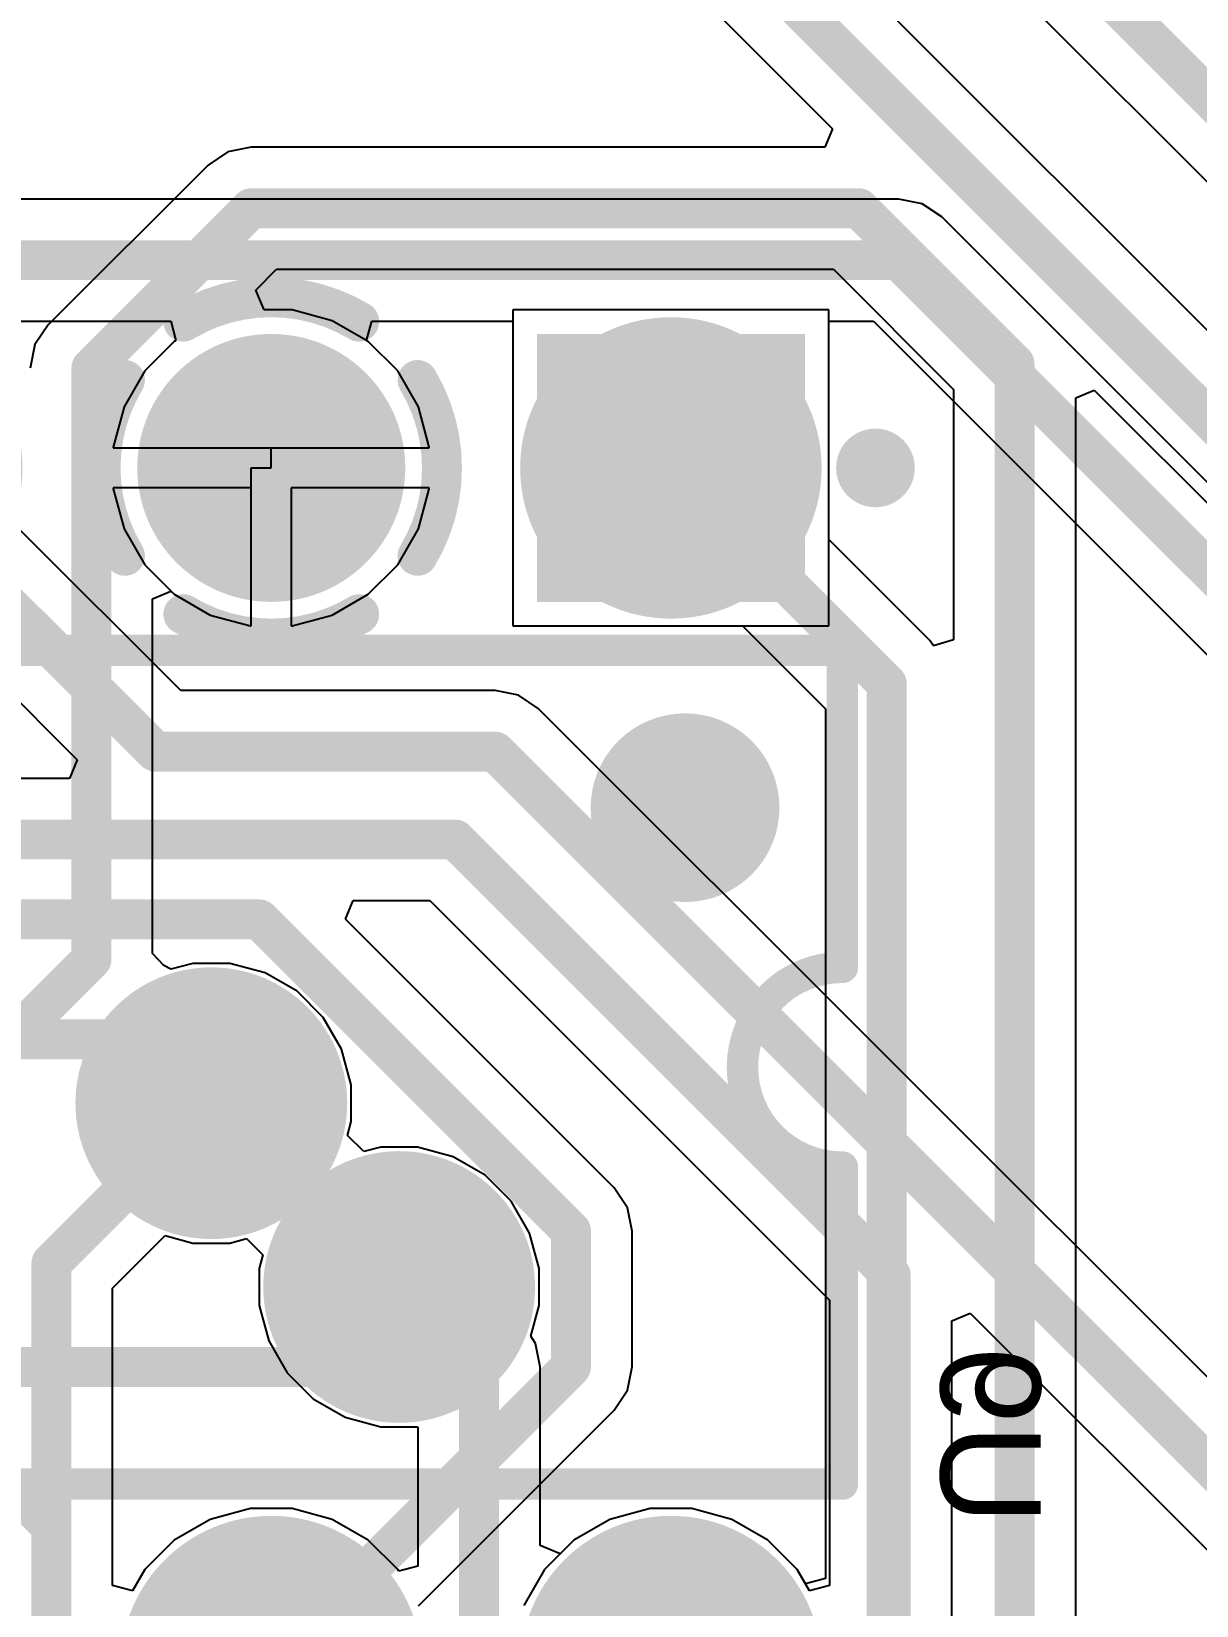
# Model space of a CAD drawing. Header units: inches. Extents: x -8.09 to -2.28, y -0.1 to 6.11.
# Drawn here: x -3.22 to -2.9285, y 2.7453 to 3.1392 of the extents above; entities that cross this region are included whole.
import ezdxf

# ---------------------------------------------------------------- set-up
doc = ezdxf.new("R2010")
doc.units = ezdxf.units.IN
doc.header["$MEASUREMENT"] = 0
for name, color, linetype in [('BottomLayer', 5, 'Continuous'), ('BottomSolder', 6, 'Continuous'), ('InternalPlane1', 76, 'Continuous'), ('InternalPlane2', 16, 'Continuous'), ('MultiLayer', 9, 'Continuous'), ('PadHoleLayer', 156, 'Continuous'), ('TopLayer', 1, 'Continuous'), ('TopOverlay', 2, 'Continuous'), ('TopSolder', 216, 'Continuous'), ('ViaHoleLayer', 16, 'Continuous')]:
    doc.layers.add(name, color=color, linetype=linetype)
doc.styles.add('Arial', font='', dxfattribs={"height": 0.2})
doc.styles.get('Arial').set_extended_font_data('Arial')

# ---------------------------------------------------------------- blocks, each defined once
blk = doc.blocks.new('PDIP300_P8_5')
at = {"layer": 'BottomLayer'}
blk.add_hatch(color=5, dxfattribs=at).paths.add_polyline_path([(-0.17953, 0.17953), (-0.12047, 0.17953), (-0.12047, 0.12047), (-0.17953, 0.12047)])
h = blk.add_hatch(color=5, dxfattribs=at)
edge = h.paths.add_edge_path()
edge.add_arc((0.15, 0.15), 0.02953, 0, 360)
h = blk.add_hatch(color=5, dxfattribs=at)
edge = h.paths.add_edge_path()
edge.add_arc((-0.15, 0.05), 0.02953, 0, 360)
h = blk.add_hatch(color=5, dxfattribs=at)
edge = h.paths.add_edge_path()
edge.add_arc((0.15, 0.05), 0.02953, 0, 360)
h = blk.add_hatch(color=5, dxfattribs=at)
edge = h.paths.add_edge_path()
edge.add_arc((-0.15, -0.05), 0.02953, 0, 360)
h = blk.add_hatch(color=5, dxfattribs=at)
edge = h.paths.add_edge_path()
edge.add_arc((0.15, -0.05), 0.02953, 0, 360)
h = blk.add_hatch(color=5, dxfattribs=at)
edge = h.paths.add_edge_path()
edge.add_arc((-0.15, -0.15), 0.02953, 0, 360)
h = blk.add_hatch(color=5, dxfattribs=at)
edge = h.paths.add_edge_path()
edge.add_arc((0.15, -0.15), 0.02953, 0, 360)
at = {"layer": 'BottomSolder'}
blk.add_hatch(color=6, dxfattribs=at).paths.add_polyline_path([(-0.18353, 0.18353), (-0.11647, 0.18353), (-0.11647, 0.11647), (-0.18353, 0.11647)])
h = blk.add_hatch(color=6, dxfattribs=at)
edge = h.paths.add_edge_path()
edge.add_arc((0.15, 0.15), 0.03353, 0, 360)
h = blk.add_hatch(color=6, dxfattribs=at)
edge = h.paths.add_edge_path()
edge.add_arc((-0.15, 0.05), 0.03353, 0, 360)
h = blk.add_hatch(color=6, dxfattribs=at)
edge = h.paths.add_edge_path()
edge.add_arc((0.15, 0.05), 0.03353, 0, 360)
h = blk.add_hatch(color=6, dxfattribs=at)
edge = h.paths.add_edge_path()
edge.add_arc((-0.15, -0.05), 0.03353, 0, 360)
h = blk.add_hatch(color=6, dxfattribs=at)
edge = h.paths.add_edge_path()
edge.add_arc((0.15, -0.05), 0.03353, 0, 360)
h = blk.add_hatch(color=6, dxfattribs=at)
edge = h.paths.add_edge_path()
edge.add_arc((-0.15, -0.15), 0.03353, 0, 360)
h = blk.add_hatch(color=6, dxfattribs=at)
edge = h.paths.add_edge_path()
edge.add_arc((0.15, -0.15), 0.03353, 0, 360)
at = {"layer": 'InternalPlane1'}
h = blk.add_hatch(color=76, dxfattribs=at)
edge = h.paths.add_edge_path()
edge.add_arc((-0.15, 0.15), 0.03772, 0, 360)
h = blk.add_hatch(color=76, dxfattribs=at)
edge = h.paths.add_edge_path()
edge.add_arc((0.15, 0.15), 0.03772, 0, 360)
h = blk.add_hatch(color=76, dxfattribs=at)
edge = h.paths.add_edge_path()
edge.add_arc((0.15, 0.05), 0.03772, 0, 360)
h = blk.add_hatch(color=76, dxfattribs=at)
edge = h.paths.add_edge_path()
edge.add_arc((-0.15, -0.05), 0.03772, 0, 360)
h = blk.add_hatch(color=76, dxfattribs=at)
edge = h.paths.add_edge_path()
edge.add_arc((0.15, -0.05), 0.03772, 0, 360)
h = blk.add_hatch(color=76, dxfattribs=at)
edge = h.paths.add_edge_path()
edge.add_arc((-0.15, -0.15), 0.03772, 0, 360)
h = blk.add_hatch(color=76, dxfattribs=at)
edge = h.paths.add_edge_path()
edge.add_arc((0.15, -0.15), 0.03772, 0, 360)
at = {"layer": 'InternalPlane2'}
h = blk.add_hatch(color=16, dxfattribs=at)
edge = h.paths.add_edge_path()
edge.add_arc((-0.15, 0.15), 0.03772, 0, 360)
h = blk.add_hatch(color=16, dxfattribs=at)
edge = h.paths.add_edge_path()
edge.add_arc((0.15, 0.15), 0.03772, 0, 360)
h = blk.add_hatch(color=16, dxfattribs=at)
edge = h.paths.add_edge_path()
edge.add_arc((0.15, 0.05), 0.03772, 0, 360)
h = blk.add_hatch(color=16, dxfattribs=at)
edge = h.paths.add_edge_path()
edge.add_arc((-0.15, -0.05), 0.03772, 0, 360)
h = blk.add_hatch(color=16, dxfattribs=at)
edge = h.paths.add_edge_path()
edge.add_arc((0.15, -0.05), 0.03772, 0, 360)
h = blk.add_hatch(color=16, dxfattribs=at)
edge = h.paths.add_edge_path()
edge.add_arc((-0.15, -0.15), 0.03772, 0, 360)
h = blk.add_hatch(color=16, dxfattribs=at)
edge = h.paths.add_edge_path()
edge.add_arc((0.15, -0.15), 0.03772, 0, 360)
at = {"layer": 'MultiLayer'}
blk.add_hatch(color=9, dxfattribs=at).paths.add_polyline_path([(-0.17953, 0.17953), (-0.12047, 0.17953), (-0.12047, 0.12047), (-0.17953, 0.12047)])
h = blk.add_hatch(color=9, dxfattribs=at)
edge = h.paths.add_edge_path()
edge.add_arc((0.15, 0.15), 0.02953, 0, 360)
h = blk.add_hatch(color=9, dxfattribs=at)
edge = h.paths.add_edge_path()
edge.add_arc((-0.15, 0.05), 0.02953, 0, 360)
h = blk.add_hatch(color=9, dxfattribs=at)
edge = h.paths.add_edge_path()
edge.add_arc((0.15, 0.05), 0.02953, 0, 360)
h = blk.add_hatch(color=9, dxfattribs=at)
edge = h.paths.add_edge_path()
edge.add_arc((-0.15, -0.05), 0.02953, 0, 360)
h = blk.add_hatch(color=9, dxfattribs=at)
edge = h.paths.add_edge_path()
edge.add_arc((0.15, -0.05), 0.02953, 0, 360)
h = blk.add_hatch(color=9, dxfattribs=at)
edge = h.paths.add_edge_path()
edge.add_arc((-0.15, -0.15), 0.02953, 0, 360)
h = blk.add_hatch(color=9, dxfattribs=at)
edge = h.paths.add_edge_path()
edge.add_arc((0.15, -0.15), 0.02953, 0, 360)
at = {"layer": 'PadHoleLayer'}
h = blk.add_hatch(color=156, dxfattribs=at)
edge = h.paths.add_edge_path()
edge.add_arc((-0.15, 0.15), 0.01772, 0, 360)
h = blk.add_hatch(color=156, dxfattribs=at)
edge = h.paths.add_edge_path()
edge.add_arc((0.15, 0.15), 0.01772, 0, 360)
h = blk.add_hatch(color=156, dxfattribs=at)
edge = h.paths.add_edge_path()
edge.add_arc((-0.15, 0.05), 0.01772, 0, 360)
h = blk.add_hatch(color=156, dxfattribs=at)
edge = h.paths.add_edge_path()
edge.add_arc((0.15, 0.05), 0.01772, 0, 360)
h = blk.add_hatch(color=156, dxfattribs=at)
edge = h.paths.add_edge_path()
edge.add_arc((-0.15, -0.05), 0.01772, 0, 360)
h = blk.add_hatch(color=156, dxfattribs=at)
edge = h.paths.add_edge_path()
edge.add_arc((0.15, -0.05), 0.01772, 0, 360)
h = blk.add_hatch(color=156, dxfattribs=at)
edge = h.paths.add_edge_path()
edge.add_arc((-0.15, -0.15), 0.01772, 0, 360)
h = blk.add_hatch(color=156, dxfattribs=at)
edge = h.paths.add_edge_path()
edge.add_arc((0.15, -0.15), 0.01772, 0, 360)
at = {"layer": 'TopLayer'}
blk.add_hatch(color=1, dxfattribs=at).paths.add_polyline_path([(-0.17953, 0.17953), (-0.12047, 0.17953), (-0.12047, 0.12047), (-0.17953, 0.12047)])
h = blk.add_hatch(color=1, dxfattribs=at)
edge = h.paths.add_edge_path()
edge.add_arc((0.15, 0.15), 0.02953, 0, 360)
h = blk.add_hatch(color=1, dxfattribs=at)
edge = h.paths.add_edge_path()
edge.add_arc((-0.15, 0.05), 0.02953, 0, 360)
h = blk.add_hatch(color=1, dxfattribs=at)
edge = h.paths.add_edge_path()
edge.add_arc((0.15, 0.05), 0.02953, 0, 360)
h = blk.add_hatch(color=1, dxfattribs=at)
edge = h.paths.add_edge_path()
edge.add_arc((-0.15, -0.05), 0.02953, 0, 360)
h = blk.add_hatch(color=1, dxfattribs=at)
edge = h.paths.add_edge_path()
edge.add_arc((0.15, -0.05), 0.02953, 0, 360)
h = blk.add_hatch(color=1, dxfattribs=at)
edge = h.paths.add_edge_path()
edge.add_arc((-0.15, -0.15), 0.02953, 0, 360)
h = blk.add_hatch(color=1, dxfattribs=at)
edge = h.paths.add_edge_path()
edge.add_arc((0.15, -0.15), 0.02953, 0, 360)
at = {"layer": 'TopSolder'}
blk.add_hatch(color=216, dxfattribs=at).paths.add_polyline_path([(-0.18353, 0.18353), (-0.11647, 0.18353), (-0.11647, 0.11647), (-0.18353, 0.11647)])
h = blk.add_hatch(color=216, dxfattribs=at)
edge = h.paths.add_edge_path()
edge.add_arc((0.15, 0.15), 0.03353, 0, 360)
h = blk.add_hatch(color=216, dxfattribs=at)
edge = h.paths.add_edge_path()
edge.add_arc((-0.15, 0.05), 0.03353, 0, 360)
h = blk.add_hatch(color=216, dxfattribs=at)
edge = h.paths.add_edge_path()
edge.add_arc((0.15, 0.05), 0.03353, 0, 360)
h = blk.add_hatch(color=216, dxfattribs=at)
edge = h.paths.add_edge_path()
edge.add_arc((-0.15, -0.05), 0.03353, 0, 360)
h = blk.add_hatch(color=216, dxfattribs=at)
edge = h.paths.add_edge_path()
edge.add_arc((0.15, -0.05), 0.03353, 0, 360)
h = blk.add_hatch(color=216, dxfattribs=at)
edge = h.paths.add_edge_path()
edge.add_arc((-0.15, -0.15), 0.03353, 0, 360)
h = blk.add_hatch(color=216, dxfattribs=at)
edge = h.paths.add_edge_path()
edge.add_arc((0.15, -0.15), 0.03353, 0, 360)
at = {"layer": 'InternalPlane1'}
for points in [[(-0.172, 0.08662, 0.01, 0.01, -0.277325), (-0.128, 0.08662, 0.01, 0.01, 0)], [(-0.18662, 0.028, 0.01, 0.01, -0.277325), (-0.18662, 0.072, 0.01, 0.01, 0)], [(-0.11338, 0.072, 0.01, 0.01, -0.277325), (-0.11338, 0.028, 0.01, 0.01, 0)], [(-0.128, 0.01338, 0.01, 0.01, -0.277325), (-0.172, 0.01338, 0.01, 0.01, 0)]]:
    blk.add_lwpolyline(points, format="xyseb", dxfattribs=at)
for points in [[(-0.1745, 0.08662, 0.005, 0.005, 1), (-0.1695, 0.08662, 0.005, 0.005, 1)], [(-0.1305, 0.08662, 0.005, 0.005, 1), (-0.1255, 0.08662, 0.005, 0.005, 1)], [(-0.18912, 0.072, 0.005, 0.005, 1), (-0.18412, 0.072, 0.005, 0.005, 1)], [(-0.11588, 0.072, 0.005, 0.005, 1), (-0.11088, 0.072, 0.005, 0.005, 1)], [(-0.18912, 0.028, 0.005, 0.005, 1), (-0.18412, 0.028, 0.005, 0.005, 1)], [(-0.11588, 0.028, 0.005, 0.005, 1), (-0.11088, 0.028, 0.005, 0.005, 1)], [(-0.1745, 0.01338, 0.005, 0.005, 1), (-0.1695, 0.01338, 0.005, 0.005, 1)], [(-0.1305, 0.01338, 0.005, 0.005, 1), (-0.1255, 0.01338, 0.005, 0.005, 1)]]:
    blk.add_lwpolyline(points, format="xyseb", close=True, dxfattribs=at)
at = {"layer": 'InternalPlane2'}
for points in [[(-0.172, 0.08662, 0.01, 0.01, -0.277325), (-0.128, 0.08662, 0.01, 0.01, 0)], [(-0.18662, 0.028, 0.01, 0.01, -0.277325), (-0.18662, 0.072, 0.01, 0.01, 0)], [(-0.11338, 0.072, 0.01, 0.01, -0.277325), (-0.11338, 0.028, 0.01, 0.01, 0)], [(-0.128, 0.01338, 0.01, 0.01, -0.277325), (-0.172, 0.01338, 0.01, 0.01, 0)]]:
    blk.add_lwpolyline(points, format="xyseb", dxfattribs=at)
for points in [[(-0.1745, 0.08662, 0.005, 0.005, 1), (-0.1695, 0.08662, 0.005, 0.005, 1)], [(-0.1305, 0.08662, 0.005, 0.005, 1), (-0.1255, 0.08662, 0.005, 0.005, 1)], [(-0.18912, 0.072, 0.005, 0.005, 1), (-0.18412, 0.072, 0.005, 0.005, 1)], [(-0.11588, 0.072, 0.005, 0.005, 1), (-0.11088, 0.072, 0.005, 0.005, 1)], [(-0.18912, 0.028, 0.005, 0.005, 1), (-0.18412, 0.028, 0.005, 0.005, 1)], [(-0.11588, 0.028, 0.005, 0.005, 1), (-0.11088, 0.028, 0.005, 0.005, 1)], [(-0.1745, 0.01338, 0.005, 0.005, 1), (-0.1695, 0.01338, 0.005, 0.005, 1)], [(-0.1305, 0.01338, 0.005, 0.005, 1), (-0.1255, 0.01338, 0.005, 0.005, 1)]]:
    blk.add_lwpolyline(points, format="xyseb", close=True, dxfattribs=at)
at = {"layer": 'TopOverlay'}
for points in [[(-0.14508, 0.20118, 0.00984, 0.00984, 1), (-0.15492, 0.20118, 0.00984, 0.00984, 1)], [(-0.15738, 0.20118, 0.00492, 0.00492, 1), (-0.15246, 0.20118, 0.00492, 0.00492, 1)], [(-0.14754, 0.20118, 0.00492, 0.00492, 1), (-0.14262, 0.20118, 0.00492, 0.00492, 1)], [(-0.1063, 0.19291, 0.00394, 0.00394, 1), (-0.10236, 0.19291, 0.00394, 0.00394, 1)], [(-0.1063, 0.19291, 0.00394, 0.00394, 1), (-0.10236, 0.19291, 0.00394, 0.00394, 1)], [(-0.02697, 0.19291, 0.00394, 0.00394, 1), (-0.02303, 0.19291, 0.00394, 0.00394, 1)], [(-0.02697, 0.19291, 0.00394, 0.00394, 1), (-0.02303, 0.19291, 0.00394, 0.00394, 1)], [(0.02303, 0.19291, 0.00394, 0.00394, 1), (0.02697, 0.19291, 0.00394, 0.00394, 1)], [(0.02303, 0.19291, 0.00394, 0.00394, 1), (0.02697, 0.19291, 0.00394, 0.00394, 1)], [(0.10236, 0.19291, 0.00394, 0.00394, 1), (0.1063, 0.19291, 0.00394, 0.00394, 1)], [(0.10236, 0.19291, 0.00394, 0.00394, 1), (0.1063, 0.19291, 0.00394, 0.00394, 1)], [(-0.05315, 0.15354, 0.02362, 0.02362, 1), (-0.07677, 0.15354, 0.02362, 0.02362, 1)], [(-0.08268, 0.15354, 0.01181, 0.01181, 1), (-0.07087, 0.15354, 0.01181, 0.01181, 1)], [(-0.05906, 0.15354, 0.01181, 0.01181, 1), (-0.04724, 0.15354, 0.01181, 0.01181, 1)], [(-0.1063, -0.19291, 0.00394, 0.00394, 1), (-0.10236, -0.19291, 0.00394, 0.00394, 1)], [(-0.1063, -0.19291, 0.00394, 0.00394, 1), (-0.10236, -0.19291, 0.00394, 0.00394, 1)], [(0.10236, -0.19291, 0.00394, 0.00394, 1), (0.1063, -0.19291, 0.00394, 0.00394, 1)], [(0.10236, -0.19291, 0.00394, 0.00394, 1), (0.1063, -0.19291, 0.00394, 0.00394, 1)]]:
    blk.add_lwpolyline(points, format="xyseb", close=True, dxfattribs=at)
for points in [[(-0.10433, -0.19291, 0.00787, 0.00787, 0), (-0.10433, 0.19291, 0.00787, 0.00787, 0)], [(-0.025, 0.19291, 0.00787, 0.00787, 0), (-0.10433, 0.19291, 0.00787, 0.00787, 0)], [(0.025, 0.19291, 0.00787, 0.00787, -1), (-0.025, 0.19291, 0.00787, 0.00787, 0)], [(0.10433, 0.19291, 0.00787, 0.00787, 0), (0.025, 0.19291, 0.00787, 0.00787, 0)], [(0.10433, -0.19291, 0.00787, 0.00787, 0), (0.10433, 0.19291, 0.00787, 0.00787, 0)], [(0.10433, -0.19291, 0.00787, 0.00787, 0), (-0.10433, -0.19291, 0.00787, 0.00787, 0)]]:
    blk.add_lwpolyline(points, format="xyseb", dxfattribs=at)

msp = doc.modelspace()

# ---------------------------------------------------------------- hatches: boundary and pattern name
at = {"layer": 'BottomLayer'}
h = msp.add_hatch(color=5, dxfattribs=at)
edge = h.paths.add_edge_path()
edge.add_arc((-3.175, 2.871), 0.025, 0, 360)
h = msp.add_hatch(color=5, dxfattribs=at)
edge = h.paths.add_edge_path()
edge.add_arc((-3.128, 2.825), 0.025, 0, 360)
at = {"layer": 'BottomSolder'}
h = msp.add_hatch(color=6, dxfattribs=at)
edge = h.paths.add_edge_path()
edge.add_arc((-3.175, 2.871), 0.029, 0, 360)
h = msp.add_hatch(color=6, dxfattribs=at)
edge = h.paths.add_edge_path()
edge.add_arc((-3.128, 2.825), 0.029, 0, 360)
at = {"layer": 'InternalPlane1'}
h = msp.add_hatch(color=76, dxfattribs=at)
edge = h.paths.add_edge_path()
edge.add_arc((-3.175, 2.871), 0.034, 0, 360)
h = msp.add_hatch(color=76, dxfattribs=at)
edge = h.paths.add_edge_path()
edge.add_arc((-3.128, 2.825), 0.034, 0, 360)
at = {"layer": 'InternalPlane2'}
h = msp.add_hatch(color=16, dxfattribs=at)
edge = h.paths.add_edge_path()
edge.add_arc((-3.175, 2.871), 0.034, 0, 360)
h = msp.add_hatch(color=16, dxfattribs=at)
edge = h.paths.add_edge_path()
edge.add_arc((-3.128, 2.825), 0.034, 0, 360)
at = {"layer": 'TopLayer'}
h = msp.add_hatch(color=1, dxfattribs=at)
edge = h.paths.add_edge_path()
edge.add_arc((-3.175, 2.871), 0.025, 0, 360)
h = msp.add_hatch(color=1, dxfattribs=at)
edge = h.paths.add_edge_path()
edge.add_arc((-3.128, 2.825), 0.025, 0, 360)
at = {"layer": 'TopSolder'}
h = msp.add_hatch(color=216, dxfattribs=at)
edge = h.paths.add_edge_path()
edge.add_arc((-3.175, 2.871), 0.029, 0, 360)
h = msp.add_hatch(color=216, dxfattribs=at)
edge = h.paths.add_edge_path()
edge.add_arc((-3.128, 2.825), 0.029, 0, 360)
at = {"layer": 'ViaHoleLayer'}
h = msp.add_hatch(color=16, dxfattribs=at)
edge = h.paths.add_edge_path()
edge.add_arc((-3.175, 2.871), 0.014, 0, 360)
h = msp.add_hatch(color=16, dxfattribs=at)
edge = h.paths.add_edge_path()
edge.add_arc((-3.128, 2.825), 0.014, 0, 360)

# ---------------------------------------------------------------- linework, layer by layer
at = {"layer": 'BottomLayer'}
for p, q in [((-3.003, 3.09729), (-3.285, 3.09729)), ((-2.99715, 3.09613), (-3.003, 3.09729)), ((-2.99219, 3.09281), (-2.99715, 3.09613)), ((-2.64467, 2.74529), (-2.99219, 3.09281)), ((-3.23486, 3.06671), (-3.18514, 3.06671)), ((-3.18514, 3.06671), (-3.18384, 3.06188)), ((-3.13616, 3.06188), (-3.13486, 3.06671)), ((-3.13486, 3.06671), (-3.09953, 3.06671)), ((-3.09953, 3.06671), (-3.09953, 2.99047)), ((-3.02047, 2.99047), (-3.02047, 3.06671)), ((-3.02047, 3.06671), (-3.00933, 3.06671)), ((-3.00933, 3.06671), (-2.66181, 2.71919)), ((-3.18427, 3.06163), (-3.19163, 3.05427)), ((-3.18384, 3.06188), (-3.18427, 3.06163)), ((-3.13573, 3.06163), (-3.13616, 3.06188)), ((-3.12837, 3.05427), (-3.13573, 3.06163)), ((-3.19163, 3.05427), (-3.19683, 3.04526)), ((-3.12317, 3.04526), (-3.12837, 3.05427)), ((-3.19683, 3.04526), (-3.19953, 3.0352)), ((-3.12047, 3.0352), (-3.12317, 3.04526)), ((-3.19953, 3.0352), (-3.19953, 3.035)), ((-3.19953, 3.035), (-3.16, 3.035)), ((-3.16, 3.035), (-3.12047, 3.035)), ((-3.12047, 3.035), (-3.12047, 3.0352)), ((-3.165, 3.025), (-3.19953, 3.025)), ((-3.19953, 3.025), (-3.19953, 3.0248)), ((-3.19953, 3.0248), (-3.19683, 3.01474)), ((-3.165, 2.99047), (-3.165, 3.025)), ((-3.12047, 3.025), (-3.155, 3.025)), ((-3.155, 3.025), (-3.155, 2.99047)), ((-3.12317, 3.01474), (-3.12047, 3.0248)), ((-3.12047, 3.0248), (-3.12047, 3.025)), ((-3.18267, 2.97429), (-3.22316, 3.01478)), ((-3.19683, 3.01474), (-3.19163, 3.00573)), ((-3.12837, 3.00573), (-3.12317, 3.01474)), ((-3.19163, 3.00573), (-3.18427, 2.99837)), ((-3.13573, 2.99837), (-3.12837, 3.00573)), ((-3.18427, 2.99837), (-3.17526, 2.99317)), ((-3.14474, 2.99317), (-3.13573, 2.99837)), ((-3.24478, 2.99316), (-3.20854, 2.95691)), ((-3.17526, 2.99317), (-3.1652, 2.99047)), ((-3.1652, 2.99047), (-3.165, 2.99047)), ((-3.155, 2.99047), (-3.1548, 2.99047)), ((-3.1548, 2.99047), (-3.14474, 2.99317)), ((-3.09953, 2.99047), (-3.02047, 2.99047)), ((-3.104, 2.97429), (-3.18267, 2.97429)), ((-3.09815, 2.97313), (-3.104, 2.97429)), ((-3.09319, 2.96981), (-3.09815, 2.97313)), ((-2.69967, 2.57629), (-3.09319, 2.96981)), ((-3.20854, 2.95691), (-3.21046, 2.95229)), ((-3.21046, 2.95229), (-3.27905, 2.95229)), ((-3.14146, 2.91709), (-3.13954, 2.92171)), ((-3.13954, 2.92171), (-3.12033, 2.92171)), ((-3.12033, 2.92171), (-3.02029, 2.82167)), ((-3.07419, 2.84981), (-3.14146, 2.91709)), ((-3.07087, 2.84485), (-3.07419, 2.84981)), ((-3.06971, 2.839), (-3.07087, 2.84485)), ((-3.06971, 2.805), (-3.06971, 2.839)), ((-3.02029, 2.82167), (-3.02029, 2.75028)), ((-2.98971, 2.81654), (-2.98509, 2.81846)), ((-2.98509, 2.81846), (-2.71681, 2.55019)), ((-2.98971, 2.692), (-2.98971, 2.81654)), ((-3.07087, 2.79915), (-3.06971, 2.805)), ((-3.07419, 2.79419), (-3.07087, 2.79915)), ((-3.12316, 2.74522), (-3.07419, 2.79419)), ((-3.07526, 2.76683), (-3.08427, 2.76163)), ((-3.0652, 2.76953), (-3.07526, 2.76683)), ((-3.0548, 2.76953), (-3.0652, 2.76953)), ((-3.04474, 2.76683), (-3.0548, 2.76953)), ((-3.03573, 2.76163), (-3.04474, 2.76683)), ((-3.08427, 2.76163), (-3.09163, 2.75427)), ((-3.02837, 2.75427), (-3.03573, 2.76163)), ((-3.09163, 2.75427), (-3.09683, 2.74526)), ((-3.02529, 2.74894), (-3.02837, 2.75427)), ((-3.02029, 2.75028), (-3.02529, 2.74894))]:
    msp.add_line(p, q, dxfattribs=at)
for points in [[(-3.285, 3.082, 0.01, 0.01, 0), (-3.003, 3.082, 0.01, 0.01, 0)], [(-3.003, 3.082, 0.01, 0.01, 0), (-2.651, 2.73, 0.01, 0.01, 0)], [(-3.26, 3.03, 0.01, 0.01, 0), (-3.189, 2.959, 0.01, 0.01, 0)], [(-3.189, 2.959, 0.01, 0.01, 0), (-3.104, 2.959, 0.01, 0.01, 0)], [(-3.104, 2.959, 0.01, 0.01, 0), (-2.706, 2.561, 0.01, 0.01, 0)], [(-3.28539, 2.937, 0.01, 0.01, 0), (-3.114, 2.937, 0.01, 0.01, 0)], [(-3.114, 2.937, 0.01, 0.01, 0), (-3.005, 2.828, 0.01, 0.01, 0)], [(-3.40554, 2.917, 0.01, 0.01, 0), (-3.163, 2.917, 0.01, 0.01, 0)], [(-3.163, 2.917, 0.01, 0.01, 0), (-3.085, 2.839, 0.01, 0.01, 0)], [(-3.79228, 2.887, 0.01, 0.01, 0), (-3.191, 2.887, 0.01, 0.01, 0)], [(-3.191, 2.887, 0.01, 0.01, 0), (-3.175, 2.871, 0.01, 0.01, 0)], [(-3.085, 2.805, 0.01, 0.01, 0), (-3.085, 2.839, 0.01, 0.01, 0)], [(-3.005, 2.692, 0.01, 0.01, 0), (-3.005, 2.828, 0.01, 0.01, 0)], [(-3.148, 2.805, 0.01, 0.01, 0), (-3.128, 2.825, 0.01, 0.01, 0)], [(-4.552, 2.805, 0.01, 0.01, 0), (-3.148, 2.805, 0.01, 0.01, 0)], [(-3.16, 2.73, 0.01, 0.01, 0), (-3.085, 2.805, 0.01, 0.01, 0)], [(-3.225, 2.775, 0.01, 0.01, 0), (-3.215, 2.765, 0.01, 0.01, 0)], [(-3.215, 2.702, 0.01, 0.01, 0), (-3.215, 2.765, 0.01, 0.01, 0)]]:
    msp.add_lwpolyline(points, format="xyseb", dxfattribs=at)
for points in [[(-3.0055, 3.082, 0.005, 0.005, 1), (-3.0005, 3.082, 0.005, 0.005, 1)], [(-3.0055, 3.082, 0.005, 0.005, 1), (-3.0005, 3.082, 0.005, 0.005, 1)], [(-3.1915, 2.959, 0.005, 0.005, 1), (-3.1865, 2.959, 0.005, 0.005, 1)], [(-3.1915, 2.959, 0.005, 0.005, 1), (-3.1865, 2.959, 0.005, 0.005, 1)], [(-3.1065, 2.959, 0.005, 0.005, 1), (-3.1015, 2.959, 0.005, 0.005, 1)], [(-3.1065, 2.959, 0.005, 0.005, 1), (-3.1015, 2.959, 0.005, 0.005, 1)], [(-3.1165, 2.937, 0.005, 0.005, 1), (-3.1115, 2.937, 0.005, 0.005, 1)], [(-3.1165, 2.937, 0.005, 0.005, 1), (-3.1115, 2.937, 0.005, 0.005, 1)], [(-3.1655, 2.917, 0.005, 0.005, 1), (-3.1605, 2.917, 0.005, 0.005, 1)], [(-3.1655, 2.917, 0.005, 0.005, 1), (-3.1605, 2.917, 0.005, 0.005, 1)], [(-3.1935, 2.887, 0.005, 0.005, 1), (-3.1885, 2.887, 0.005, 0.005, 1)], [(-3.1935, 2.887, 0.005, 0.005, 1), (-3.1885, 2.887, 0.005, 0.005, 1)], [(-3.1775, 2.871, 0.005, 0.005, 1), (-3.1725, 2.871, 0.005, 0.005, 1)], [(-3.0875, 2.839, 0.005, 0.005, 1), (-3.0825, 2.839, 0.005, 0.005, 1)], [(-3.0875, 2.839, 0.005, 0.005, 1), (-3.0825, 2.839, 0.005, 0.005, 1)], [(-3.0075, 2.828, 0.005, 0.005, 1), (-3.0025, 2.828, 0.005, 0.005, 1)], [(-3.0075, 2.828, 0.005, 0.005, 1), (-3.0025, 2.828, 0.005, 0.005, 1)], [(-3.1305, 2.825, 0.005, 0.005, 1), (-3.1255, 2.825, 0.005, 0.005, 1)], [(-3.1505, 2.805, 0.005, 0.005, 1), (-3.1455, 2.805, 0.005, 0.005, 1)], [(-3.1505, 2.805, 0.005, 0.005, 1), (-3.1455, 2.805, 0.005, 0.005, 1)], [(-3.0875, 2.805, 0.005, 0.005, 1), (-3.0825, 2.805, 0.005, 0.005, 1)], [(-3.0875, 2.805, 0.005, 0.005, 1), (-3.0825, 2.805, 0.005, 0.005, 1)], [(-3.2175, 2.765, 0.005, 0.005, 1), (-3.2125, 2.765, 0.005, 0.005, 1)], [(-3.2175, 2.765, 0.005, 0.005, 1), (-3.2125, 2.765, 0.005, 0.005, 1)]]:
    msp.add_lwpolyline(points, format="xyseb", close=True, dxfattribs=at)
at = {"layer": 'TopLayer'}
for p, q in [((-3.14193, 3.31771), (-2.77461, 2.95038)), ((-2.77923, 2.91785), (-3.07219, 3.21081)), ((-3.08933, 3.18471), (-3.01954, 3.11491)), ((-3.01954, 3.11491), (-3.02146, 3.11029)), ((-3.17085, 3.10913), (-3.17581, 3.10581)), ((-3.165, 3.11029), (-3.17085, 3.10913)), ((-3.02146, 3.11029), (-3.165, 3.11029)), ((-3.17581, 3.10581), (-3.21581, 3.06581)), ((-3.16384, 3.07453), (-3.15867, 3.07971)), ((-3.15867, 3.07971), (-3.01933, 3.07971)), ((-3.01933, 3.07971), (-2.98929, 3.04967)), ((-3.16177, 3.06953), (-3.16384, 3.07453)), ((-3.1548, 3.06953), (-3.16177, 3.06953)), ((-3.14474, 3.06683), (-3.1548, 3.06953)), ((-3.02047, 3.06953), (-3.09953, 3.06953)), ((-3.09953, 3.06953), (-3.09953, 2.99047)), ((-3.02047, 3.0121), (-3.02047, 3.06953)), ((-3.21581, 3.06581), (-3.21913, 3.06085)), ((-3.13573, 3.06163), (-3.14474, 3.06683)), ((-3.12837, 3.05427), (-3.13573, 3.06163)), ((-3.21913, 3.06085), (-3.22029, 3.055)), ((-3.12317, 3.04526), (-3.12837, 3.05427)), ((-2.98929, 3.04967), (-2.98929, 2.987)), ((-2.95871, 3.04754), (-2.95409, 3.04946)), ((-2.95409, 3.04946), (-2.77161, 2.86698)), ((-2.95871, 2.60534), (-2.95871, 3.04754)), ((-3.12047, 3.0352), (-3.12317, 3.04526)), ((-3.16, 3.03), (-3.16, 3.035)), ((-3.16, 3.035), (-3.12047, 3.035)), ((-3.12047, 3.035), (-3.12047, 3.0352)), ((-3.165, 2.99047), (-3.165, 3.03)), ((-3.165, 3.03), (-3.16, 3.03)), ((-3.12047, 3.025), (-3.155, 3.025)), ((-3.155, 3.025), (-3.155, 2.99047)), ((-3.12317, 3.01474), (-3.12047, 3.0248)), ((-3.12047, 3.0248), (-3.12047, 3.025)), ((-3.12837, 3.00573), (-3.12317, 3.01474)), ((-2.99519, 2.98681), (-3.02047, 3.0121)), ((-3.13573, 2.99837), (-3.12837, 3.00573)), ((-3.18971, 2.99727), (-3.18509, 2.99919)), ((-3.18509, 2.99919), (-3.18427, 2.99837)), ((-3.18427, 2.99837), (-3.17526, 2.99317)), ((-3.14474, 2.99317), (-3.13573, 2.99837)), ((-3.18971, 2.90847), (-3.18971, 2.99727)), ((-3.17526, 2.99317), (-3.1652, 2.99047)), ((-3.1652, 2.99047), (-3.165, 2.99047)), ((-3.155, 2.99047), (-3.1548, 2.99047)), ((-3.1548, 2.99047), (-3.14474, 2.99317)), ((-3.09953, 2.99047), (-3.0421, 2.99047)), ((-3.0421, 2.99047), (-3.02129, 2.96967)), ((-2.99429, 2.98548), (-2.99519, 2.98681)), ((-2.98929, 2.987), (-2.99429, 2.98548)), ((-3.02129, 2.96967), (-3.02129, 2.75201)), ((-3.1869, 2.90549), (-3.18971, 2.90847)), ((-3.1851, 2.90453), (-3.1869, 2.90549)), ((-3.17961, 2.906), (-3.1851, 2.90453)), ((-3.17039, 2.906), (-3.17961, 2.906)), ((-3.16149, 2.90361), (-3.17039, 2.906)), ((-3.15351, 2.89901), (-3.16149, 2.90361)), ((-3.14699, 2.89249), (-3.15351, 2.89901)), ((-3.14239, 2.88451), (-3.14699, 2.89249)), ((-3.14, 2.87561), (-3.14239, 2.88451)), ((-3.14, 2.86639), (-3.14, 2.87561)), ((-3.14092, 2.86295), (-3.14, 2.86639)), ((-3.13684, 2.85887), (-3.14092, 2.86295)), ((-3.13261, 2.86), (-3.13684, 2.85887)), ((-3.12339, 2.86), (-3.13261, 2.86)), ((-3.11449, 2.85761), (-3.12339, 2.86)), ((-3.10651, 2.85301), (-3.11449, 2.85761)), ((-3.09999, 2.84649), (-3.10651, 2.85301)), ((-3.09539, 2.83851), (-3.09999, 2.84649)), ((-3.19971, 2.82467), (-3.18652, 2.83785)), ((-3.18652, 2.83785), (-3.17961, 2.836)), ((-3.17039, 2.836), (-3.16616, 2.83713)), ((-3.16616, 2.83713), (-3.16208, 2.83305)), ((-3.093, 2.82961), (-3.09539, 2.83851)), ((-3.17961, 2.836), (-3.17039, 2.836)), ((-3.16208, 2.83305), (-3.163, 2.82961)), ((-3.163, 2.82961), (-3.163, 2.82039)), ((-3.093, 2.82039), (-3.093, 2.82961)), ((-3.19971, 2.75028), (-3.19971, 2.82467)), ((-3.163, 2.82039), (-3.16061, 2.81149)), ((-3.09507, 2.81265), (-3.093, 2.82039)), ((-3.16061, 2.81149), (-3.15601, 2.80351)), ((-3.09387, 2.81085), (-3.09507, 2.81265)), ((-3.09271, 2.805), (-3.09387, 2.81085)), ((-3.09271, 2.76027), (-3.09271, 2.805)), ((-3.15601, 2.80351), (-3.14949, 2.79699)), ((-3.14949, 2.79699), (-3.14151, 2.79239)), ((-3.14151, 2.79239), (-3.13261, 2.79)), ((-3.13261, 2.79), (-3.12339, 2.79)), ((-3.12339, 2.79), (-3.12329, 2.78992)), ((-3.12329, 2.78992), (-3.12329, 2.75514)), ((-3.17526, 2.76683), (-3.18427, 2.76163)), ((-3.1652, 2.76953), (-3.17526, 2.76683)), ((-3.1548, 2.76953), (-3.1652, 2.76953)), ((-3.14474, 2.76683), (-3.1548, 2.76953)), ((-3.13573, 2.76163), (-3.14474, 2.76683)), ((-3.07526, 2.76683), (-3.08427, 2.76163)), ((-3.0652, 2.76953), (-3.07526, 2.76683)), ((-3.0548, 2.76953), (-3.0652, 2.76953)), ((-3.04474, 2.76683), (-3.0548, 2.76953)), ((-3.03573, 2.76163), (-3.04474, 2.76683)), ((-3.18427, 2.76163), (-3.19163, 2.75427)), ((-3.12837, 2.75427), (-3.13573, 2.76163)), ((-3.08771, 2.75819), (-3.09271, 2.76027)), ((-3.08427, 2.76163), (-3.08771, 2.75819)), ((-3.02837, 2.75427), (-3.03573, 2.76163)), ((-3.19163, 2.75427), (-3.19471, 2.74894)), ((-3.12812, 2.75384), (-3.12837, 2.75427)), ((-3.12329, 2.75514), (-3.12812, 2.75384)), ((-3.02629, 2.75067), (-3.02837, 2.75427)), ((-3.19471, 2.74894), (-3.19971, 2.75028)), ((-3.02129, 2.75201), (-3.02629, 2.75067))]:
    msp.add_line(p, q, dxfattribs=at)
for points in [[(-3.1356, 3.333, 0.01, 0.01, 0), (-2.74, 2.9374, 0.01, 0.01, 0)], [(-3.083, 3.2, 0.01, 0.01, 0), (-2.76079, 2.87779, 0.01, 0.01, 0)], [(-3.205, 3.055, 0.01, 0.01, 0), (-3.165, 3.095, 0.01, 0.01, 0)], [(-3.165, 3.095, 0.01, 0.01, 0), (-3.013, 3.095, 0.01, 0.01, 0)], [(-3.013, 3.095, 0.01, 0.01, 0), (-2.974, 3.056, 0.01, 0.01, 0)], [(-3.205, 2.907, 0.01, 0.01, 0), (-3.205, 3.055, 0.01, 0.01, 0)], [(-2.974, 2.60534, 0.01, 0.01, 0), (-2.974, 3.056, 0.01, 0.01, 0)], [(-3.06, 3.03, 0.01, 0.01, 0), (-3.006, 2.976, 0.01, 0.01, 0)], [(-3.006, 2.61334, 0.01, 0.01, 0), (-3.006, 2.976, 0.01, 0.01, 0)], [(-3.265, 2.847, 0.01, 0.01, 0), (-3.205, 2.907, 0.01, 0.01, 0)], [(-3.215, 2.831, 0.01, 0.01, 0), (-3.175, 2.871, 0.01, 0.01, 0)], [(-3.215, 1.898, 0.01, 0.01, 0), (-3.215, 2.831, 0.01, 0.01, 0)], [(-3.128, 2.825, 0.01, 0.01, 0), (-3.108, 2.805, 0.01, 0.01, 0)], [(-3.108, 2.683, 0.01, 0.01, 0), (-3.108, 2.805, 0.01, 0.01, 0)]]:
    msp.add_lwpolyline(points, format="xyseb", dxfattribs=at)
for points in [[(-3.1675, 3.095, 0.005, 0.005, 1), (-3.1625, 3.095, 0.005, 0.005, 1)], [(-3.1675, 3.095, 0.005, 0.005, 1), (-3.1625, 3.095, 0.005, 0.005, 1)], [(-3.0155, 3.095, 0.005, 0.005, 1), (-3.0105, 3.095, 0.005, 0.005, 1)], [(-3.0155, 3.095, 0.005, 0.005, 1), (-3.0105, 3.095, 0.005, 0.005, 1)], [(-3.2075, 3.055, 0.005, 0.005, 1), (-3.2025, 3.055, 0.005, 0.005, 1)], [(-3.2075, 3.055, 0.005, 0.005, 1), (-3.2025, 3.055, 0.005, 0.005, 1)], [(-2.9765, 3.056, 0.005, 0.005, 1), (-2.9715, 3.056, 0.005, 0.005, 1)], [(-2.9765, 3.056, 0.005, 0.005, 1), (-2.9715, 3.056, 0.005, 0.005, 1)], [(-3.0625, 3.03, 0.005, 0.005, 1), (-3.0575, 3.03, 0.005, 0.005, 1)], [(-3.0085, 2.976, 0.005, 0.005, 1), (-3.0035, 2.976, 0.005, 0.005, 1)], [(-3.0085, 2.976, 0.005, 0.005, 1), (-3.0035, 2.976, 0.005, 0.005, 1)], [(-3.2075, 2.907, 0.005, 0.005, 1), (-3.2025, 2.907, 0.005, 0.005, 1)], [(-3.2075, 2.907, 0.005, 0.005, 1), (-3.2025, 2.907, 0.005, 0.005, 1)], [(-3.1775, 2.871, 0.005, 0.005, 1), (-3.1725, 2.871, 0.005, 0.005, 1)], [(-3.2175, 2.831, 0.005, 0.005, 1), (-3.2125, 2.831, 0.005, 0.005, 1)], [(-3.2175, 2.831, 0.005, 0.005, 1), (-3.2125, 2.831, 0.005, 0.005, 1)], [(-3.1305, 2.825, 0.005, 0.005, 1), (-3.1255, 2.825, 0.005, 0.005, 1)], [(-3.1105, 2.805, 0.005, 0.005, 1), (-3.1055, 2.805, 0.005, 0.005, 1)], [(-3.1105, 2.805, 0.005, 0.005, 1), (-3.1055, 2.805, 0.005, 0.005, 1)]]:
    msp.add_lwpolyline(points, format="xyseb", close=True, dxfattribs=at)

# ---------------------------------------------------------------- block references
at = {"rotation": 270}
msp.add_blockref('PDIP300_P8_5', (-3.21, 2.88), dxfattribs=at)

# ---------------------------------------------------------------- texts
at = {"layer": 'TopOverlay', "style": 'Arial', "text_generation_flag": 2}
msp.add_text('U9', height=0.025, rotation=270, dxfattribs=at).set_placement((-2.9925, 2.76548))

doc.saveas('drawing.dxf')
